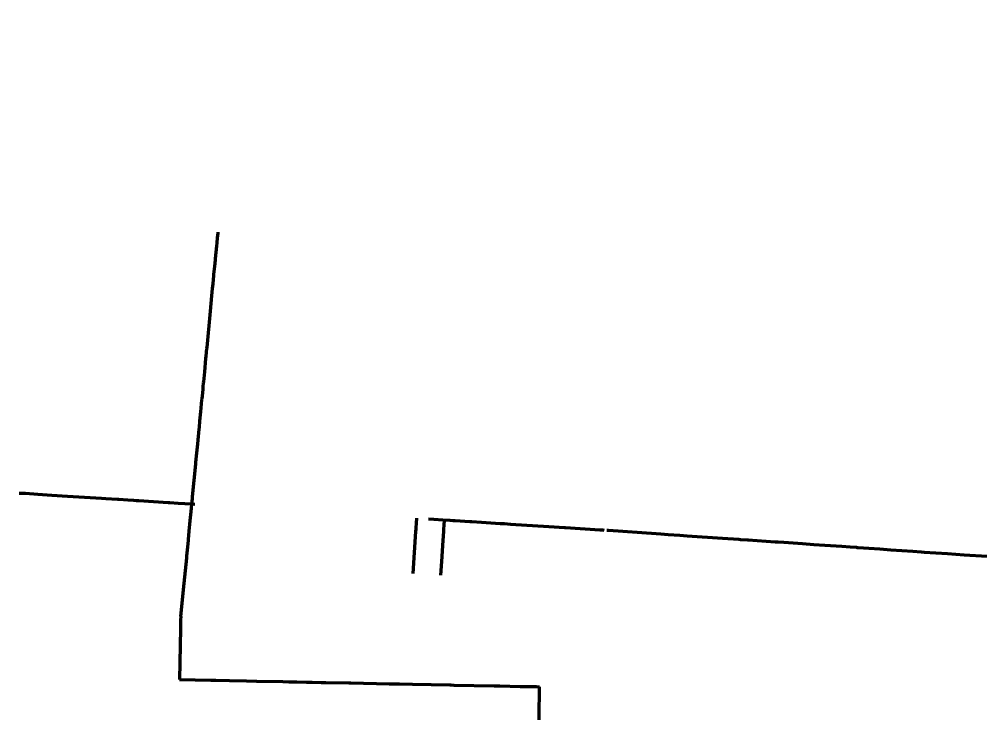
# Model space of a CAD drawing. Header units: metres. Extents: x 599858 to 604937, y 1147506 to 1148114.
# Drawn here: x 602694.1 to 602780.7, y 1147739.5 to 1147802.6 of the extents above; entities that cross this region are included whole.
import ezdxf

# ---------------------------------------------------------------- set-up
doc = ezdxf.new("R2010")
doc.units = ezdxf.units.M
doc.header["$MEASUREMENT"] = 0
doc.linetypes.add('DGN Style 3', pattern=[73.938826, 52.813447, -21.125379])
doc.linetypes.add('DGN Style 5', pattern=[36.969413, 15.844034, -21.125379])
for name, color, linetype, lineweight in [('TF_K_RGN_Ledn-_2', 3, 'DGN Style 5', 70), ('TF_K_RGN_Ledn-_300_2', 3, 'Continuous', 70), ('TF_V_---_Ledn-_2', 140, 'DGN Style 3', 70)]:
    doc.layers.add(name, color=color, linetype=linetype, lineweight=lineweight)

msp = doc.modelspace()

# ---------------------------------------------------------------- linework, layer by layer
at = {"layer": 'TF_K_RGN_Ledn-_2', "flags": 128}
for points in [[(602694.09, 1147759.91), (602694.49, 1147759.88), (602694.64, 1147759.88), (602695.77, 1147759.8), (602697.04, 1147759.72), (602698.45, 1147759.63), (602699.45, 1147759.57), (602701.51, 1147759.44), (602701.88, 1147759.42), (602702.94, 1147759.35), (602702.98, 1147759.35), (602703.08, 1147759.34), (602703.87, 1147759.29), (602704.38, 1147759.26), (602704.62, 1147759.24), (602704.88, 1147759.23), (602706.18, 1147759.15), (602707.52, 1147759.06), (602707.65, 1147759.05), (602708.42, 1147759), (602709.62, 1147758.93), (602709.97, 1147758.91), (602710.52, 1147758.87), (602711.23, 1147758.83), (602711.73, 1147758.79), (602712.3, 1147758.76), (602712.39, 1147758.75), (602713.2, 1147758.7), (602713.49, 1147758.68), (602714.68, 1147758.61), (602715.9, 1147758.53), (602717.06, 1147758.46), (602717.95, 1147758.4), (602718.53, 1147758.36), (602718.78, 1147758.35), (602720.35, 1147758.25), (602722.83, 1147758.09), (602723.24, 1147758.07), (602723.5, 1147758.05), (602725.27, 1147757.94), (602726.61, 1147757.85), (602726.75, 1147757.84), (602728.41, 1147757.74), (602728.97, 1147757.7), (602729.45, 1147757.67), (602730.23, 1147757.62), (602731.46, 1147757.55), (602732.26, 1147757.5), (602732.88, 1147757.46), (602733.15, 1147757.44), (602733.37, 1147757.43), (602734.69, 1147757.34), (602734.87, 1147757.33), (602735.75, 1147757.27), (602737.43, 1147757.17), (602737.8, 1147757.15), (602738.35, 1147757.11), (602741.82, 1147756.89), (602743.21, 1147756.8), (602743.32, 1147756.8), (602746.41, 1147756.6), (602746.47, 1147756.6), (602746.57, 1147756.59), (602746.67, 1147756.58), (602747.046851, 1147756.556135)], [(602729.6, 1147752.65), (602729.84, 1147756.44), (602729.86, 1147756.64), (602729.86, 1147756.78), (602729.89, 1147757.18), (602729.91652, 1147757.644212)], [(602732.09, 1147752.49), (602732.17, 1147753.73), (602732.29, 1147755.63), (602732.34, 1147756.43), (602732.36, 1147756.67), (602732.38, 1147756.98), (602732.412187, 1147757.485424)]]:
    msp.add_lwpolyline(points, dxfattribs=at)
at = {"layer": 'TF_K_RGN_Ledn-_300_2', "flags": 128}
msp.add_lwpolyline([(602747.05, 1147756.56), (602747.18, 1147756.55), (602751.48, 1147756.26), (602751.9, 1147756.23), (602752.58, 1147756.18), (602753.62, 1147756.11), (602754.29, 1147756.06), (602757.46, 1147755.84), (602758.93, 1147755.74), (602759.09, 1147755.73), (602759.71, 1147755.69), (602759.77, 1147755.69), (602762.2, 1147755.52), (602762.49, 1147755.5), (602762.98, 1147755.47), (602764.67, 1147755.35), (602765.69, 1147755.28), (602766.69, 1147755.21), (602768.21, 1147755.11), (602768.96, 1147755.05), (602769.52, 1147755.02), (602769.57, 1147755.01), (602769.7, 1147755), (602770.66, 1147754.94), (602771.65, 1147754.87), (602772.62, 1147754.8), (602774.62, 1147754.67), (602775.37, 1147754.61), (602775.64, 1147754.59), (602777.75, 1147754.45), (602779.24, 1147754.35), (602781.31, 1147754.21)], dxfattribs=at)
at = {"layer": 'TF_V_---_Ledn-_2', "flags": 128}
for points in [[(602719.09, 1147857.02), (602718.97, 1147855.75), (602718.82, 1147854.22), (602718.68, 1147852.76), (602718.48, 1147850.67), (602718.41, 1147849.98), (602718.4, 1147849.88), (602718.39, 1147849.77), (602718.27, 1147848.53), (602718.23, 1147848.09), (602718.14, 1147847.19), (602718.13, 1147847.03), (602718.1, 1147846.77), (602718.05, 1147846.27), (602718.04, 1147846.19), (602718.03, 1147846.09), (602717.97, 1147845.44), (602717.95, 1147845.21), (602717.89, 1147844.61), (602717.83, 1147843.93), (602717.76, 1147843.23), (602717.74, 1147843), (602717.66, 1147842.23), (602717.62, 1147841.79), (602717.58, 1147841.4), (602717.53, 1147840.86), (602717.5, 1147840.54), (602717.47, 1147840.26), (602717.35, 1147839), (602717.31, 1147838.63), (602717.31, 1147838.55), (602717.3, 1147838.48), (602717.27, 1147838.12), (602716.67, 1147831.96), (602716.58, 1147831.01), (602716.54, 1147830.58), (602716.45, 1147829.7), (602716.37, 1147828.82), (602716.33, 1147828.45), (602716.29, 1147827.99), (602716.17, 1147826.8), (602716.12, 1147826.28), (602716.06, 1147825.68), (602716.05, 1147825.49), (602716.02, 1147825.23), (602715.95, 1147824.45), (602715.85, 1147823.47), (602715.72, 1147822.13), (602715.66, 1147821.48), (602715.65, 1147821.35), (602715.57, 1147820.56), (602715.53, 1147820.18), (602715.52, 1147820.07), (602715.51, 1147819.98), (602715.5, 1147819.88), (602715.25, 1147817.21), (602714.98, 1147814.48), (602714.79, 1147812.44), (602714.59, 1147810.38), (602714.55, 1147810.04), (602714.52, 1147809.7), (602714.37, 1147808.16), (602714.19, 1147806.26), (602714.11, 1147805.4), (602713.99, 1147804.16), (602713.93, 1147803.54), (602713.82, 1147802.43), (602713.64, 1147800.61), (602713.41, 1147798.19), (602712.92, 1147793.13), (602712.88, 1147792.68), (602712.85, 1147792.37), (602712.8, 1147791.86), (602712.47, 1147788.46), (602712.43, 1147788.05), (602712.4, 1147787.76), (602712.21, 1147785.75), (602712.2, 1147785.61), (602712.18, 1147785.48), (602712.13, 1147784.9), (602712.1, 1147784.6), (602711.98, 1147783.33), (602711.94, 1147782.92), (602711.89, 1147782.47), (602711.86, 1147782.16), (602711.81, 1147781.6), (602711.75, 1147781.02), (602711.74, 1147780.91), (602711.69, 1147780.34), (602711.61, 1147779.59), (602711.61, 1147779.51), (602711.53, 1147778.75), (602711.49, 1147778.34), (602711.43, 1147777.67), (602711.3, 1147776.29), (602710.98, 1147773.02), (602710.97, 1147772.92), (602710.9, 1147772.23), (602710.88, 1147772.02), (602710.77, 1147770.84), (602710.68, 1147769.93), (602710.67, 1147769.83), (602710.64, 1147769.47), (602710.62, 1147769.26), (602710.56, 1147768.65), (602710.54, 1147768.43), (602710.53, 1147768.38), (602710.52, 1147768.3), (602710.42, 1147767.23), (602710.34, 1147766.38), (602710.29, 1147765.84), (602710.24, 1147765.37), (602710.2, 1147764.98), (602710.18, 1147764.7), (602710.14, 1147764.31), (602710.06, 1147763.51), (602709.98, 1147762.66), (602709.97, 1147762.52), (602709.68, 1147759.57), (602709.67, 1147759.51), (602709.66, 1147759.39), (602709.62, 1147758.93), (602709.58, 1147758.52), (602709.44, 1147757.09), (602709.38, 1147756.48), (602709.31, 1147755.71), (602709.31, 1147755.68), (602709.3, 1147755.67), (602709.24, 1147755.02), (602709.17, 1147754.23), (602709.16, 1147754.15), (602709.15, 1147754.09), (602709.15, 1147754.04), (602708.93, 1147751.76), (602708.635993, 1147748.786111)], [(602708.64, 1147748.79), (602708.63, 1147748.48), (602708.62, 1147747.69), (602708.52, 1147743.11), (602708.517867, 1147743.087592), (602711.36, 1147743.03), (602711.8, 1147743.03), (602713.05, 1147743), (602714.58, 1147742.97), (602715.46, 1147742.95), (602715.5, 1147742.95), (602717.85, 1147742.91), (602718.37, 1147742.9), (602718.88, 1147742.89), (602719.1, 1147742.88), (602719.97, 1147742.86), (602720.03, 1147742.86), (602720.19, 1147742.86), (602720.4, 1147742.86), (602720.43, 1147742.85), (602720.5, 1147742.85), (602721.3, 1147742.84), (602721.73, 1147742.83), (602723.79, 1147742.79), (602723.91, 1147742.79), (602723.97, 1147742.79), (602727.43, 1147742.72), (602728.19, 1147742.7), (602728.37, 1147742.7), (602729.54, 1147742.68), (602732.89, 1147742.61), (602732.95, 1147742.61), (602732.97, 1147742.61), (602733.25, 1147742.6), (602736.9, 1147742.53), (602737.04, 1147742.53), (602737.41, 1147742.52), (602739.22, 1147742.48), (602740.67, 1147742.46), (602740.954149, 1147742.449543), (602740.94, 1147741.88), (602740.94, 1147741.75), (602740.93, 1147741.43), (602740.92, 1147740.71), (602740.92, 1147740.44), (602740.9, 1147739.47)]]:
    msp.add_lwpolyline(points, dxfattribs=at)

doc.saveas('drawing.dxf')
